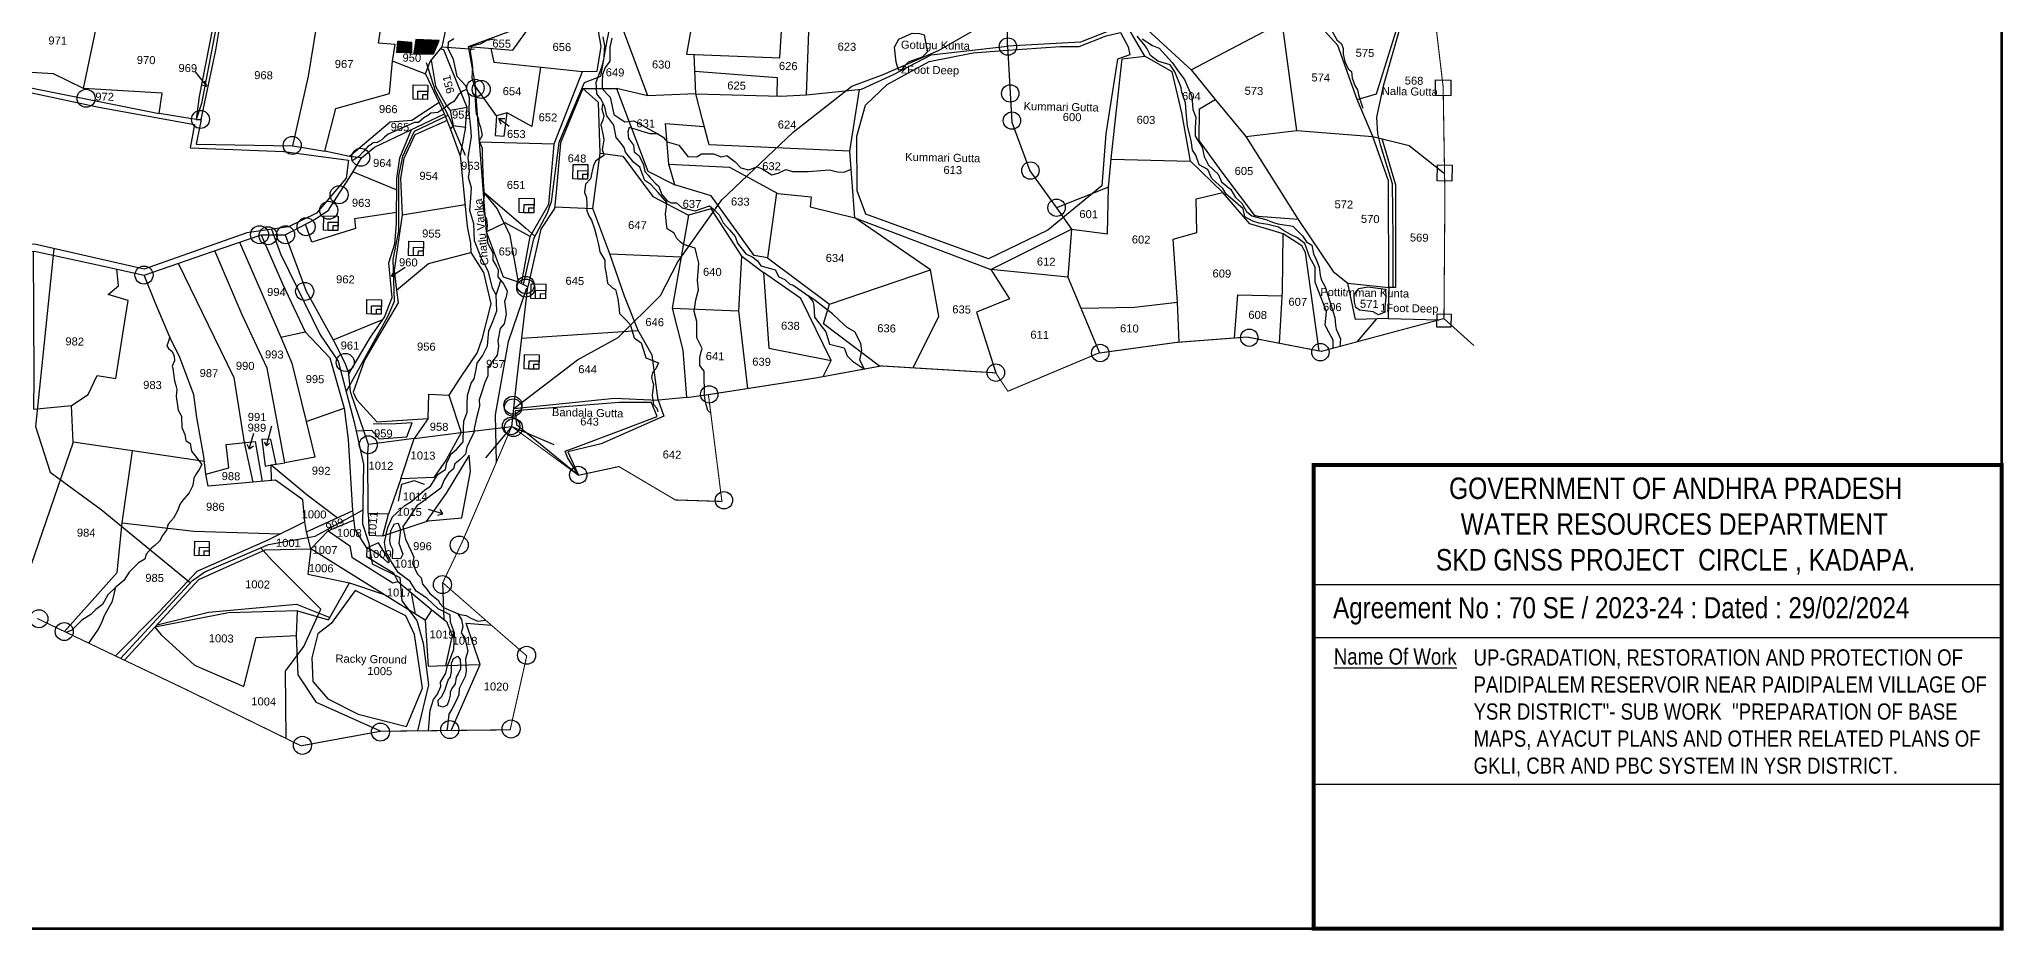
# Model space of a CAD drawing. Header units: inches. Extents: x 207447 to 213485, y 1587092 to 1593817.
# Drawn here: x 209802 to 213485, y 1587092 to 1588763 of the extents above; entities that cross this region are included whole.
import ezdxf

# ---------------------------------------------------------------- set-up
doc = ezdxf.new("R2010")
doc.units = ezdxf.units.IN
doc.header["$LTSCALE"] = 15
doc.header["$MEASUREMENT"] = 0
for name, color, linetype in [('BOUNDRY STONES', 240, 'Continuous'), ('FRAME 025', 7, 'Continuous'), ('PLOTS', 7, 'Continuous'), ('PLOTS NO', 7, 'Continuous'), ('ROADS', 1, 'Continuous'), ('STREAMS', 4, 'Continuous'), ('TITLEBLOCK', 7, 'Continuous'), ('VILLAGE', 7, 'Continuous'), ('VILLAGE BOUNDAY', 5, 'Continuous'), ('VILLAGE BOUNDRY', 5, 'Continuous'), ('wells', 7, 'Continuous')]:
    doc.layers.add(name, color=color, linetype=linetype)
doc.styles.add('ARIALN', font='ARIALN.TTF')
doc.styles.get("Standard").update_dxf_attribs({"font": 'arial.ttf'})
pattern_1 = [(44.01481923, (71231.38273, 1501062.2223), (-0.3570810371, 0.369576896), [])]

msp = doc.modelspace()

# ---------------------------------------------------------------- hatches: boundary and pattern name
at = {"layer": 'VILLAGE'}
h = msp.add_hatch(dxfattribs=at)
h.set_pattern_fill('ANSI31', color=30, scale=4.111206, angle=-0.9852)
h.set_pattern_definition(pattern_1)
h.paths.add_polyline_path([(210499.8, 1588737.7), (210472.3, 1588738.9), (210474.3, 1588760.1), (210499.9, 1588757.7)])
h = msp.add_hatch(dxfattribs=at)
h.set_pattern_fill('ANSI31', color=30, scale=4.111206, angle=-0.9852)
h.set_pattern_definition(pattern_1)
h.paths.add_polyline_path([(210504, 1588735.9), (210540.8, 1588736), (210551.5, 1588761.1), (210508.1, 1588763.1)])

# ---------------------------------------------------------------- linework, layer by layer
at = {"layer": 'BOUNDRY STONES'}
for points in [[(212419.7, 1588687.1), (212448.4, 1588686.5), (212447.9, 1588657.5), (212419.2, 1588658.1)], [(212423.1, 1588527.7), (212450.7, 1588527.1), (212450.1, 1588497.5), (212422.5, 1588498)], [(212422.3, 1588248.5), (212448.6, 1588248), (212448.1, 1588223.3), (212421.9, 1588223.8)]]:
    msp.add_lwpolyline(points, close=True, dxfattribs=at)
for points in [[(212435.3, 1588239.8), (212491.4, 1588189)], [(210687.6, 1588037.3), (210638.7, 1587978.4)]]:
    msp.add_lwpolyline(points, dxfattribs=at)
at = {"layer": 'BOUNDRY STONES', "color": 1}
msp.add_lwpolyline([(210687.6, 1588037.3), (210766.8, 1588003.3)], dxfattribs=at)
at = {"layer": 'BOUNDRY STONES'}
for centre in [(211617.9, 1588749.8), (210619.7, 1588672), (211622.2, 1588661.8), (211625.4, 1588610.9), (211660, 1588517.3), (211709, 1588447.6), (210713.7, 1588302.5), (212070.3, 1588203.7), (211791, 1588175.1), (212203.6, 1588176.7), (211595.2, 1588138.3), (210690.3, 1588072.9), (211057.9, 1588097.5), (210686.4, 1588038.3), (210812.3, 1587946.6), (211085.5, 1587899.1)]:
    msp.add_circle(centre, 16.3, dxfattribs=at)
at = {"layer": 'BOUNDRY STONES', "color": 1}
for centre in [(210630.4, 1588669.3), (209889.7, 1588652.7), (210104.2, 1588613.2), (210276.2, 1588564.4), (210404.7, 1588542.2), (210344.6, 1588442.7), (210364, 1588471.9), (210302.2, 1588411.9), (210215, 1588397), (210230.8, 1588394.9), (210263.6, 1588396.8), (209998.3, 1588321.2), (210299.5, 1588290.6), (210714, 1588296.9), (210375.6, 1588157.5), (210689.8, 1588077.3), (210690.9, 1588035.3), (210418.8, 1588003), (210589.3, 1587815), (210557.8, 1587741), (209801.2, 1587676.8), (209848.7, 1587652.9), (210715.6, 1587608.3), (210441.6, 1587464.3), (210571.5, 1587469.1), (210686.5, 1587470.1), (210295.2, 1587439.5)]:
    msp.add_circle(centre, 16.9, dxfattribs=at)
at = {"layer": 'FRAME 025', "lineweight": -3}
for points in [[(212191.1, 1587741.2), (213480.8, 1587741.2)], [(212190.6, 1587641.7), (213480.3, 1587641.7)], [(212187.8, 1587366.8), (213477.5, 1587366.8)]]:
    msp.add_lwpolyline(points, dxfattribs=at)
at = {"layer": 'PLOTS'}
for points in [[(212201.6, 1588179), (212175.5, 1588363.9), (212168.8, 1588376), (212133.8, 1588398.9), (212071.6, 1588417.5), (212021, 1588476), (211960.3, 1588534.7), (211943.6, 1588625.3), (211926, 1588702.2), (211874.3, 1588732), (211836.5, 1588796.5), (211810.3, 1588864.5), (211757.5, 1588961.4), (211769.3, 1589013.5), (211760.7, 1589052.5), (211720.4, 1589087.3), (211675.1, 1589094.7), (211663.3, 1589116.2), (211654.7, 1589117.4), (211634, 1589149.6), (211616.7, 1589116.1), (211596.5, 1589160.6), (211581.7, 1589221.3), (211552.3, 1589324.9)], [(210722.3, 1588393.4), (210757.5, 1588454.4), (210765.8, 1588551.8), (210767.1, 1588567.6), (210820.5, 1588703.1), (210847.9, 1588703.5), (210855.2, 1588750), (210846.9, 1588796.9), (210871.6, 1588817.1), (210875.5, 1588845.8), (210885.7, 1588862.7), (210908.7, 1588938.5), (210921.6, 1588981.1), (210927.7, 1589051.4), (210938.6, 1589057.6), (210970.5, 1589061.1)], [(211809.6, 1588779.6), (211753.9, 1588757.9), (211617, 1588750.5), (211617.7, 1589023.6)], [(210105.7, 1588613), (210095.8, 1588566.9), (210277, 1588563.8), (210306.5, 1588694.3), (210322.1, 1588789.9), (210339, 1588866.6)], [(211841, 1588885.2), (211864, 1588795.7), (211961.3, 1588706.3), (212161.6, 1588811.2)], [(209087.1, 1588532.5), (209111.1, 1588475), (209166.9, 1588448.8), (209256.9, 1588399.2), (209384.4, 1588384), (209616.8, 1588355.8), (209793, 1588366.2), (209911.3, 1588340.3), (209998.6, 1588321.3), (210126.6, 1588365.4), (210217.7, 1588396.5), (210262.8, 1588396.7), (210319.2, 1588426.4), (210344.1, 1588443.2), (210388.2, 1588510.9), (210406, 1588541.1), (210430.6, 1588561.1), (210561.8, 1588623.7), (210526.4, 1588698.1), (210464.1, 1588722.6), (210469.1, 1588753.6), (210437.8, 1588756.4), (210450.8, 1588843.3)], [(209885.1, 1588671), (209913.8, 1588807.9), (209918.8, 1588839.8)], [(210453.4, 1588853.8), (210481.2, 1588850), (210558.1, 1588835.4), (210564, 1588784), (210556.6, 1588749.3), (210535, 1588722.2), (210525.6, 1588698.4)], [(211023.5, 1588781.1), (211015.5, 1588735.2), (211190.1, 1588728.7), (211196.3, 1588829.3)], [(211245.9, 1588829.4), (211239.7, 1588659.1), (211343.2, 1588669.7), (211403.1, 1588697.4), (211473.8, 1588734), (211617, 1588750.5), (211625.1, 1588608.2), (211659, 1588517), (211708.8, 1588447.3), (211736.8, 1588407.2), (211804.6, 1588398.3), (211806.3, 1588486.3), (211708.8, 1588447.3)], [(212272.6, 1588650.2), (212308.9, 1588661), (212349.3, 1588791.2), (212318.8, 1588833)], [(210132.8, 1588815.2), (210101.7, 1588655.9), (210096.3, 1588612.9), (210026.6, 1588624.3)], [(210096.3, 1588612.9), (210105.7, 1588613), (210133.1, 1588743), (210144.4, 1588810.5)], [(210606.7, 1588749.8), (210690, 1588742.7), (210726.3, 1588794)], [(210687.6, 1588037.3), (210697.8, 1588129.2), (210717.6, 1588299.4), (210700.1, 1588307.9), (210672, 1588317.4), (210640.1, 1588402.5), (210627.5, 1588570.8), (210619.3, 1588681), (210606.7, 1588749.8), (210726.3, 1588794)], [(211032.5, 1588661.4), (210942.5, 1588657.6), (210891.5, 1588795)], [(211961.3, 1588706.3), (212006.6, 1588650.5), (212064, 1588581.1), (212159.7, 1588592.1), (212132.2, 1588795.8)], [(212159.7, 1588592.1), (212301.9, 1588581.3), (212272.6, 1588650.2), (212236.3, 1588751.6), (212193.4, 1588799.1)], [(210556.6, 1588749.3), (210617.6, 1588744.8)], [(210277, 1588563.8), (210337.3, 1588553.4), (210358.1, 1588633.8), (210458.7, 1588661.6), (210464.1, 1588722.6)], [(210536.6, 1588724.3), (210544.8, 1588675.6), (210564.5, 1588639.6), (210572, 1588629.6), (210577.8, 1588601.9), (210573, 1588595.2), (210561.8, 1588623.7)], [(210604.3, 1588635.5), (210573, 1588712.3), (210560.3, 1588743.6), (210553.3, 1588745.2)], [(210648.3, 1588746.3), (210654, 1588720.2), (210820.5, 1588703.1)], [(211032.5, 1588661.4), (211029.4, 1588734.7)], [(211806.3, 1588486.3), (211811.9, 1588545.6), (211831.8, 1588726.5), (211874.3, 1588732)], [(209748.8, 1588679.6), (209911, 1588647.3), (210026.6, 1588624.3), (210032.3, 1588662.6), (209885.1, 1588671), (209828.7, 1588698.5), (209755.1, 1588702.9)], [(210741.7, 1588711.2), (210725.3, 1588600.1), (210679.4, 1588625.5), (210659, 1588619.7), (210619.7, 1588674.6)], [(211030.7, 1588703.6), (211185.5, 1588691.9), (211184.5, 1588657.1)], [(210551.8, 1588644.7), (210500.4, 1588611.4), (210459.6, 1588608.1), (210383.6, 1588543.4), (210337.3, 1588553.4)], [(210820.9, 1588671), (210779.3, 1588569), (210770.9, 1588476.6), (210767.8, 1588445.8), (210742.3, 1588407.4), (210717.6, 1588299.4)], [(210853.3, 1588549.9), (210850.2, 1588644.6), (210820.9, 1588671), (210884.2, 1588671)], [(210942.5, 1588657.6), (210884.2, 1588671), (210942.7, 1588516), (210993.3, 1588490.2), (210982.2, 1588529.1), (210976.1, 1588605.4), (211048.5, 1588599.9)], [(211321.6, 1588553.3), (211057.6, 1588565.3), (211044.6, 1588615), (211032.5, 1588661.4), (211191.7, 1588656.8), (211239.7, 1588659.1)], [(211330.7, 1588428.9), (211321.6, 1588553.3), (211339.4, 1588669.3)], [(212161.8, 1588425.6), (212086.8, 1588431.1), (212080.8, 1588432.9), (212019.6, 1588514.4), (211976.1, 1588573.7), (211977, 1588632.8), (212006.6, 1588650.5)], [(210566.8, 1588611.1), (210545.6, 1588602), (210506.3, 1588584.1), (210485.2, 1588539.6), (210479.2, 1588503.2), (210482.1, 1588434.4), (210600.1, 1588453.9)], [(210577.8, 1588601.9), (210601.2, 1588598.7), (210604.3, 1588635.5), (210572, 1588629.6)], [(210659, 1588619.7), (210656.4, 1588583), (210673.7, 1588581.8), (210679.4, 1588625.5)], [(210531, 1588052.1), (210504.5, 1588014.9), (210592.9, 1588025.8), (210564.7, 1587974.6), (210541.8, 1587941.5), (210480, 1587938.9), (210504.5, 1588014.9), (210419, 1588003.6), (210385.1, 1588102.1), (210382, 1588136.2), (210423, 1588204.9), (210449, 1588242.3), (210463.6, 1588279.2), (210457, 1588344.3), (210468.7, 1588379.6), (210471.7, 1588417.8), (210472.1, 1588502.2), (210477.7, 1588541.3), (210499.9, 1588594.2)], [(210601.2, 1588598.7), (210591.3, 1588545.5), (210600.4, 1588450.2), (210604.4, 1588412.6), (210610.6, 1588380.8), (210610.9, 1588363.8), (210634.5, 1588326.4), (210648.4, 1588267.3), (210631.7, 1588201.1), (210623, 1588176.3), (210590.1, 1588127.9), (210569.8, 1588096.1), (210592.9, 1588025.8), (210687.6, 1588037.3)], [(210591.3, 1588545.5), (210573, 1588595.2)], [(210627.5, 1588570.8), (210767.1, 1588567.6)], [(212064, 1588581.1), (212125.7, 1588483.1), (212161.8, 1588425.6), (212227.3, 1588328.1), (212255.3, 1588305.8), (212331.9, 1588298.1)], [(212301.9, 1588581.3), (212370.1, 1588564.4), (212436.4, 1588511.5)], [(212318.9, 1588577.1), (212344.2, 1588490.7), (212344.7, 1588298.1), (212331.9, 1588298.1), (212331.6, 1588497.9), (212301.9, 1588581.3)], [(210406, 1588541.1), (210383.6, 1588543.4)], [(210871.5, 1588361.3), (210839.4, 1588445.9), (210853.3, 1588549.9), (210896, 1588544.2), (210952.1, 1588468.3), (211019.3, 1588433.3)], [(210982.2, 1588529.1), (211095.6, 1588523.3), (211186.4, 1588474.3), (211248.9, 1588467.9), (211247.3, 1588449.3), (211330.7, 1588428.9)], [(211811.2, 1588538.4), (211960.3, 1588534.7)], [(210390.6, 1588515.1), (210472, 1588481.3)], [(211167.1, 1588353.3), (211142.3, 1588358.1), (211061.6, 1588469.8), (210993.3, 1588490.2)], [(211184.2, 1588475.4), (211167.1, 1588353.3), (211283.4, 1588266.6), (211472.9, 1588330.8)], [(211939.1, 1588195.4), (211935.8, 1588270.2), (211927.8, 1588388.9), (211972.1, 1588401.4), (211970.7, 1588464.4), (212021, 1588476)], [(210471.8, 1588438.6), (210392.9, 1588426.8), (210394.7, 1588408.8), (210312.8, 1588382.8), (210301.3, 1588416.9)], [(210482.1, 1588434.4), (210472.3, 1588365.7), (210467.3, 1588330), (210471.9, 1588292.8), (210531.5, 1588343.1), (210610.9, 1588363.8)], [(210706.1, 1588305), (210722.3, 1588393.4), (210675.6, 1588419.4), (210640.1, 1588402.5)], [(210768.2, 1588449.3), (210839.4, 1588445.9)], [(211119, 1588356.8), (211061.5, 1588445.4), (211019.3, 1588433.3), (211005.6, 1588355.7), (210988.5, 1588259), (211113.4, 1588254.4)], [(211440.4, 1588147.3), (211488.5, 1588244.1), (211472.9, 1588330.8), (211330.7, 1588428.9), (211586, 1588331.6), (211736.8, 1588407.2)], [(210177.3, 1588382.7), (210209.1, 1588310.1), (210254.9, 1588205.1), (210300.5, 1588214.8)], [(210217.7, 1588396.5), (210258, 1588304.9), (210300.5, 1588214.8), (210346.4, 1588165.9), (210373.4, 1588071.9), (210381.2, 1588012.8), (210388.9, 1587879.4), (210393.3, 1587844.5), (210416.1, 1587808.3), (210415.4, 1587793.5), (210466.1, 1587763.2), (210474.1, 1587746.6), (210537.6, 1587693.7), (210565.3, 1587671.9), (210576.3, 1587645.6), (210563.4, 1587589), (210628.5, 1587590.9), (210602.5, 1587668.3), (210649.7, 1587664.6)], [(210262.8, 1588396.7), (210302, 1588291.1), (210352.6, 1588199.6), (210446, 1588238)], [(211736.8, 1588407.2), (211730.1, 1588317.1), (211789.6, 1588175.7)], [(212126.9, 1588193.4), (212132.5, 1588290.9), (212133.8, 1588398.9)], [(209790.5, 1588366), (209792, 1588129.2), (209790.9, 1588069.9), (209862.3, 1588076.5)], [(210062.6, 1588343.4), (210129.9, 1588204.7), (210166.4, 1588129.5), (210186.1, 1588007.1), (210202.4, 1587932.7)], [(210246.2, 1587966.8), (210262.1, 1587969.2), (210247.3, 1588049.8), (210229.4, 1588146.8), (210182, 1588246.8), (210131.2, 1588367)], [(211015.6, 1588091.4), (210962, 1588086.6), (210950.7, 1588170.8), (210924.6, 1588217.5), (210898.8, 1588281.4), (210871.5, 1588361.3), (211005.6, 1588355.7)], [(211130.3, 1588108.6), (211113.4, 1588254.4), (211119, 1588356.8), (211159.6, 1588326)], [(210111.8, 1587971.4), (209972.1, 1587992.4), (209865.3, 1588007.9), (209862.3, 1588076.5), (209893.6, 1588097.5), (209910.5, 1588133), (209945.5, 1588127.2), (209960.7, 1588222.9), (209968.8, 1588273.8), (209931.4, 1588285.1), (209950.2, 1588301.1), (209947.4, 1588332.5)], [(210114.5, 1587947.9), (210110.7, 1587981.1), (210097.4, 1588054.3), (210091.6, 1588096.6), (210064.7, 1588168.5), (210048.3, 1588200.6), (210019.5, 1588269.9), (209998.6, 1588321.3)], [(211271.3, 1588130.8), (211286.8, 1588161.2), (211229.8, 1588277.4), (211159.6, 1588326), (211169.9, 1588184), (211286.8, 1588161.2)], [(211730.1, 1588317.1), (211586, 1588331.6), (211621, 1588276.9), (211559.2, 1588251.7), (211594.9, 1588137.9)], [(210471.9, 1588292.8), (210475, 1588269.5), (210433.7, 1588199.1), (210411.8, 1588161.8), (210390.6, 1588101.5), (210396.8, 1588087.7), (210434.7, 1588045.8), (210531, 1588052.1), (210532.5, 1588098.2), (210569.8, 1588096.1)], [(211754.5, 1588259), (211854.9, 1588261.3), (211935.8, 1588270.2)], [(212042.5, 1588203.3), (212048.7, 1588284.4), (212132, 1588282.5)], [(212330.9, 1588239.7), (212269.4, 1588238), (212255.3, 1588305.8)], [(212331.9, 1588298.1), (212330.9, 1588239.7), (212425.4, 1588237.1)], [(210988.5, 1588259), (211008.2, 1588180.5), (211015.6, 1588091.4), (211056.4, 1588097.1)], [(211377.1, 1588150.2), (211272.1, 1588229.8), (211283.4, 1588266.6)], [(212273.3, 1588196.4), (212309.3, 1588239.1)], [(210254.9, 1588205.1), (210275.5, 1588155.9), (210302.5, 1588046.9), (210373.4, 1588071.9)], [(210352.6, 1588199.6), (210374.7, 1588157), (210382, 1588136.2)], [(210706.4, 1588203.1), (210924.6, 1588217.5)], [(210691.4, 1588071.3), (210880.3, 1588090.2), (210962, 1588086.6), (210972.9, 1588056.6), (210855.4, 1588004.8), (210793.1, 1587989.9), (210812.6, 1587945.8)], [(210225.7, 1587962.8), (210236.5, 1587965.4), (210246.2, 1587966.8), (210236, 1588013), (210219.2, 1588013.4), (210225.7, 1587962.8)], [(210302.5, 1588046.9), (210318.7, 1587979.9), (210262.1, 1587969.4)], [(209865.3, 1588007.9), (209764, 1587713)], [(209957.4, 1587856.7), (209976.9, 1587991.7)], [(210299.5, 1587858.3), (210296.1, 1587900.1), (210244.8, 1587936.4), (210118.6, 1587925.4), (210114.5, 1587947.9), (210157.5, 1587959.8), (210152.6, 1588003.6), (210206.9, 1588009.2), (210219.6, 1587934.2)], [(210418.4, 1587874.3), (210417.7, 1587987.3), (210419, 1588003.6)], [(210420.2, 1587833.8), (210445.9, 1587832.6), (210530.8, 1587860.4), (210594.4, 1587866.2), (210610.3, 1587953.1), (210608, 1587983.4), (210565, 1587912.2), (210527.5, 1587859.3)], [(210237.5, 1587935.8), (210236.5, 1587965.4), (210304.4, 1587909.1), (210360.5, 1587866.4)], [(210480, 1587938.9), (210456.8, 1587873)], [(210311.1, 1587807.8), (210303.2, 1587840), (210388.9, 1587879.4)], [(210445.9, 1587832.6), (210456.8, 1587873), (210418.4, 1587874.3), (210420.2, 1587833.8)], [(209849.3, 1587652.8), (209947.8, 1587763.6), (209957.4, 1587856.7), (210091.9, 1587841.1), (210254, 1587836.1)], [(210303.2, 1587840), (210299.5, 1587858.3), (210230.2, 1587824.5), (210097.3, 1587765.4), (210025.8, 1587689.3), (209944.9, 1587607.1)], [(210311.1, 1587807.8), (210343.7, 1587841.5), (210391.1, 1587862)], [(210343.7, 1587841.5), (210384.2, 1587813.5), (210387.8, 1587792.1), (210464.7, 1587744.1), (210474.1, 1587746.6)], [(209961.9, 1587599), (210018.7, 1587660.9), (210101.1, 1587750.7), (210146.9, 1587771.1), (210225.3, 1587806), (210311.1, 1587807.8)], [(210507.3, 1587685.4), (210362.6, 1587775.7), (210311.1, 1587807.8), (210305.2, 1587760.4), (210383.7, 1587743.9), (210446.6, 1587723.2)], [(210449.7, 1587799.7), (210437.6, 1587819.2), (210415.5, 1587809.2)], [(210458.3, 1587783.6), (210456.1, 1587781.8), (210441.7, 1587795), (210428.7, 1587802.8), (210422.6, 1587806.4), (210415.5, 1587809.2)], [(210458.3, 1587783.6), (210449.7, 1587799.7)], [(210441.7, 1587465.9), (210321.7, 1587519.6), (210287.4, 1587571.7), (210284.3, 1587645.3), (210286.1, 1587691.7), (210344.4, 1587674.9), (210383.7, 1587743.9)], [(210525.5, 1587674.2), (210507.3, 1587685.4), (210499.7, 1587725.2)], [(210560.7, 1587675.6), (210558.3, 1587744.5)], [(210286.1, 1587691.7), (210156.8, 1587687.8), (210018.7, 1587660.9), (210030.6, 1587646.7), (210093.1, 1587589.8), (210185.2, 1587549.8), (210208.5, 1587641.9), (210284.3, 1587645.3)], [(210537.6, 1587693.7), (210525.5, 1587674.2), (210531.2, 1587587.7), (210563.4, 1587589)], [(210574.3, 1587467.4), (210628.5, 1587590.9)]]:
    msp.add_lwpolyline(points, dxfattribs=at)
at = {"layer": 'PLOTS NO'}
for points in [[(210115.9, 1588675.6), (210094.8, 1588702.2)], [(210107.7, 1588677.3), (210115.9, 1588675.6), (210112.4, 1588685)], [(210667.8, 1588603.8), (210663.6, 1588615.1), (210674.6, 1588614.7)], [(210663.6, 1588615.1), (210682.9, 1588600.2)], [(210462.5, 1588319), (210487.7, 1588336.1)], [(210464.2, 1588324.4), (210462.5, 1588319), (210467.4, 1588318.5)], [(210195.2, 1587995.4), (210204.4, 1588024.7)], [(210228, 1588000.8), (210237.8, 1588038.5)], [(210191.3, 1588004.3), (210195.2, 1587995.4), (210203.6, 1588001.3)], [(210223.8, 1588007.7), (210228, 1588000.8), (210233.5, 1588006)], [(210558.4, 1587873.3), (210531.4, 1587881.4)], [(210548.7, 1587871.3), (210558.4, 1587873.3), (210553.5, 1587882)]]:
    msp.add_lwpolyline(points, dxfattribs=at)
at = {"layer": 'ROADS'}
for points in [[(212396, 1588934.5), (212395.3, 1588901.7), (212387.4, 1588855.3), (212352.9, 1588826.2), (212353, 1588787), (212321.6, 1588675.6), (212309.1, 1588617.6), (212310.5, 1588585.9), (212315.6, 1588565.9), (212337.9, 1588492.7), (212339.5, 1588390.2), (212339.7, 1588298.1)], [(210880.3, 1588830.1), (210866, 1588760.9), (210853.8, 1588693.5), (210823.6, 1588682), (210775.7, 1588569.8), (210761.9, 1588458.6), (210754.1, 1588437.4), (210728.2, 1588389), (210708.8, 1588303.7)], [(209525, 1588806.6), (209505.1, 1588739.4), (209523.3, 1588707.3), (209576.7, 1588707.8), (209913.6, 1588636.4), (210093.1, 1588603.7), (210085.1, 1588559.9), (210260.7, 1588552.7), (210381.4, 1588537), (210377, 1588502.7), (210321.7, 1588437.4), (210269.2, 1588411.9), (210191.3, 1588400.6), (209998.6, 1588332.3), (209792.7, 1588379), (209568.7, 1588372), (209312.1, 1588405), (209157, 1588464.5), (209093.9, 1588557.3), (209136.5, 1588609.9)], [(210138.6, 1588812.9), (210106, 1588642.8), (210096.3, 1588612.9)], [(210691.4, 1588071.3), (210810.8, 1588162.2), (210887.2, 1588204.1), (210966.7, 1588283.2), (210999, 1588346.3), (211081.6, 1588462.2), (211215.3, 1588589.5), (211325.5, 1588675.6), (211384, 1588697.2), (211487.5, 1588742.1), (211617.2, 1588816.4)], [(211829, 1588776), (211843, 1588749.5), (211846.2, 1588734.4), (211823, 1588726.2), (211801.7, 1588585.9), (211794.1, 1588488.5), (211692.4, 1588405.6), (211581.7, 1588351.6), (211351.4, 1588435.2), (211335.5, 1588479.5), (211334.8, 1588581.8), (211351, 1588639.9), (211391.6, 1588678.5), (211470.4, 1588721.5), (211552.9, 1588738.2), (211608.7, 1588742.3), (211715.9, 1588750), (211751.5, 1588750.1), (211802.3, 1588769.9), (211829, 1588776)], [(210377.3, 1588102.4), (210455.2, 1588243.3), (210467.6, 1588272.4), (210465.2, 1588350.4), (210475.8, 1588404), (210476.2, 1588507.2), (210483.7, 1588544.2), (210505.5, 1588590.9), (210568.6, 1588621.3), (210544.6, 1588665.9), (210527.7, 1588719.2)], [(210568.6, 1588621.3), (210600.5, 1588546)], [(210700.1, 1588307.9), (210685, 1588395.3), (210660.6, 1588446.2), (210634.5, 1588477.5), (210714, 1588409.2), (210731.1, 1588394.5)], [(210237.1, 1588407.2), (210254.1, 1588361.4), (210328.3, 1588209.2), (210362.2, 1588159.7), (210392.4, 1588045.2), (210409.7, 1587967), (210407.8, 1587855), (210419.6, 1587818.6), (210425.9, 1587780), (210478, 1587754), (210481.5, 1587710.4), (210509.6, 1587673.7), (210521.4, 1587630.8), (210531.7, 1587553.1), (210510.8, 1587466.6)], [(209829.2, 1588370.7), (209806.1, 1588146), (209795, 1588037.6), (209822.4, 1587951.6), (209918.1, 1587881.6), (210085.3, 1587744.2)], [(210659.1, 1587970.7), (210657.5, 1588059.3), (210681.3, 1588196.7), (210715.7, 1588297.2)], [(210812.6, 1587945.8), (210792.3, 1587979.4), (210788.1, 1587991.1), (210806.7, 1587998.2), (210884.9, 1588027.5), (210960.2, 1588055.8), (210949.7, 1588082.1), (210889.2, 1588082.1), (210694.2, 1588066.5), (210696.3, 1588041.2), (210812.6, 1587945.8)], [(210396, 1588029), (210425, 1588030.7), (210439.4, 1588014.2), (210490.9, 1588018), (210501.3, 1588044.4), (210470.9, 1588042.6), (210427.6, 1588041.6)], [(210475.1, 1587897.1), (210481.8, 1587928.9), (210505, 1587936.3), (210523.7, 1587929.5)], [(209954.4, 1587602.5), (210088.9, 1587748.4), (210112.5, 1587765.1), (210231.8, 1587816.2), (210319.4, 1587832), (210390, 1587870.7), (210408.2, 1587880.2)], [(210264.7, 1587452.3), (210263.4, 1587578.7), (210297.8, 1587625), (210329.9, 1587694.7), (210237.6, 1587787.2), (210216.6, 1587810.4)], [(210490.4, 1587474.7), (210520.5, 1587546.5), (210505.5, 1587647.6), (210489.3, 1587682.5), (210394, 1587729.7), (210348.9, 1587668.1), (210323.9, 1587648.7), (210313.1, 1587603.3), (210315, 1587558.9), (210342.8, 1587526.5), (210399.5, 1587497.8), (210490.4, 1587474.7)]]:
    msp.add_lwpolyline(points, dxfattribs=at)
at = {"layer": 'STREAMS'}
for points in [[(210655.5, 1588763.8), (210640.8, 1588761.1), (210628.8, 1588754.2), (210612.5, 1588750.2), (210609.8, 1588740.4), (210612.9, 1588720.8), (210614.4, 1588711.4), (210613.1, 1588691.4), (210617.4, 1588677.8), (210619.6, 1588670.9), (210619, 1588653), (210619.5, 1588636.6), (210620.8, 1588624.4), (210625, 1588615.7), (210625.8, 1588606.8), (210629.3, 1588598.5), (210632, 1588583), (210626.8, 1588572.8), (210632.3, 1588559), (210632.3, 1588547.2), (210633.8, 1588495.8), (210635.9, 1588470.3), (210633.7, 1588453.5), (210636.2, 1588436), (210640.4, 1588425.9), (210641.6, 1588414), (210640.4, 1588402.9), (210642.5, 1588381.5), (210652.1, 1588362.9), (210652.4, 1588349), (210658.5, 1588338.5), (210662.4, 1588331.4), (210661.7, 1588318.2), (210672.8, 1588304.4), (210678.8, 1588291.1), (210678.1, 1588283.5), (210676.5, 1588278.7), (210674.3, 1588271.9), (210676.5, 1588253.8), (210677.2, 1588248), (210673.4, 1588229.6), (210666.2, 1588220.9), (210661.9, 1588198.6), (210663.1, 1588187.9), (210660.3, 1588171.1), (210642.6, 1588147.9), (210643, 1588132.3), (210637.5, 1588119.6), (210630.6, 1588098.6), (210626.7, 1588087.3), (210627.4, 1588076.1), (210624.9, 1588065.7), (210621.9, 1588053.3), (210617.1, 1588033.4), (210616.7, 1588025.7), (210611.7, 1588016), (210603.7, 1587998.7), (210600.7, 1587985.4), (210590.2, 1587974.8), (210581.2, 1587967.1), (210578.3, 1587958.1), (210569.3, 1587949.6), (210561.2, 1587937.4), (210554.8, 1587921.5), (210520.1, 1587896.1), (210509.6, 1587888.5), (210490.8, 1587860.3), (210483.7, 1587849.6), (210485.6, 1587840.3), (210488.5, 1587826.2), (210499.2, 1587803.5), (210504.4, 1587792.4), (210501.8, 1587780.4), (210511.2, 1587760.3), (210517.6, 1587753.7), (210520.5, 1587742), (210528.2, 1587732.1), (210534.2, 1587724.4), (210550.2, 1587711.2), (210552.7, 1587705.3), (210559.9, 1587698.2), (210590.4, 1587685.1), (210602.2, 1587682.8), (210611.2, 1587678.2), (210624.2, 1587672.4), (210638.5, 1587674.4)], [(210658.2, 1588284.1), (210651.7, 1588296.5), (210643.9, 1588327.5), (210630.8, 1588352.6), (210617.6, 1588385.4), (210616.5, 1588417.5), (210609, 1588442.5), (210610.8, 1588466.2), (210612.2, 1588484.7), (210606.8, 1588504.4), (210608.6, 1588514.8), (210605.8, 1588541.8), (210612.1, 1588581.2), (210611.2, 1588597.9), (210607.7, 1588625.6), (210608.2, 1588653.3), (210604.5, 1588665.9), (210601.5, 1588676.1), (210585.4, 1588693.4), (210580.8, 1588714.2), (210578.2, 1588726.1), (210568.8, 1588745.3), (210569, 1588758.8), (210579.1, 1588764.9)], [(211060.8, 1588062.4), (211055, 1588067.3), (211052.3, 1588078.5), (211050.5, 1588086.3), (211049.2, 1588096.1), (211049, 1588105.5), (211048.4, 1588129.5), (211048.2, 1588140.8), (211040.6, 1588151.4), (211040.4, 1588166.6), (211043.1, 1588177.5), (211044.6, 1588183.8), (211034.6, 1588203.3), (211034.9, 1588234.4), (211029.7, 1588252.7), (211033.1, 1588274.9), (211037.5, 1588293.4), (211035.7, 1588311.3), (211038.3, 1588343.5), (211034, 1588361.4), (211031.5, 1588371.8), (211020.4, 1588375.2), (211009.7, 1588378.6), (211003.4, 1588383.8), (210997.2, 1588389.7), (210992.3, 1588400), (210984.2, 1588405), (210979, 1588408.1), (210978.1, 1588416.7), (210975.9, 1588436.3), (210978, 1588449.3), (210978.6, 1588457.2), (210961.9, 1588476.4), (210948.7, 1588490.8), (210937.4, 1588498.8), (210931.8, 1588513.5), (210928.1, 1588523.5), (210916.8, 1588532.6), (210901.1, 1588551.8), (210898.6, 1588560.6), (210890.2, 1588571), (210883.4, 1588579.5), (210879.1, 1588602.1), (210866, 1588619.9), (210862.2, 1588637), (210854.7, 1588651.5), (210847.1, 1588661.4), (210846, 1588683.2), (210856.8, 1588711.1), (210861, 1588728.8), (210861.8, 1588742.9), (210862, 1588751.1), (210858.9, 1588768.2)], [(210875.4, 1588765.3), (210871.8, 1588748.3), (210871.7, 1588734.3), (210871.7, 1588722.6), (210863.1, 1588710.6), (210857.7, 1588697.2), (210857, 1588683.9), (210857, 1588671), (210866.8, 1588660.4), (210872.2, 1588654.6), (210875.3, 1588640.3), (210879.3, 1588622.1), (210899.9, 1588608.8), (210916.8, 1588610.2), (210944.3, 1588595.5), (210961.5, 1588586.3), (210971.5, 1588579.6), (210978.9, 1588570.8), (211000.9, 1588564.6), (211018.1, 1588543.8), (211034.6, 1588543), (211043.6, 1588548.9), (211060.9, 1588548.6), (211065.8, 1588548.5), (211080.4, 1588542.8), (211091.2, 1588545.2), (211106.6, 1588533.5), (211117.4, 1588522.1), (211131.6, 1588518.6), (211147.5, 1588524.5), (211157.3, 1588520.6), (211175, 1588509.3), (211187.2, 1588512.6), (211201.5, 1588519), (211214.2, 1588515.5), (211243.4, 1588515.2), (211283.2, 1588518.6), (211298.2, 1588514.6), (211310.6, 1588514.1), (211324, 1588519.9)], [(211412.1, 1588707.8), (211408.5, 1588720.7), (211405, 1588748.8), (211413.6, 1588763.5), (211438.4, 1588774.7), (211452.4, 1588774.1), (211460.8, 1588772), (211462.6, 1588761.6), (211466.8, 1588740), (211457, 1588729.7), (211439.5, 1588723.6), (211430.6, 1588720.5), (211423.1, 1588712.5), (211418.8, 1588707), (211413.9, 1588705.4), (211412.1, 1588707.8)], [(212227.6, 1588184), (212227.3, 1588199.3), (212220.3, 1588212.8), (212212.8, 1588227.1), (212215.3, 1588252.8), (212199.6, 1588292.7), (212193.8, 1588307.8), (212194.1, 1588326.6), (212194, 1588336.1), (212183.7, 1588354.3), (212174.6, 1588380.2), (212159.5, 1588391.7), (212147.4, 1588397.2), (212134.5, 1588404.9), (212125.1, 1588410.9), (212104.9, 1588415.9), (212089.1, 1588418.8), (212077, 1588422.2), (212062.1, 1588430.6), (212058.6, 1588445.7), (212043.8, 1588458.7), (212026.7, 1588473.2), (212020.5, 1588483.7), (212000.3, 1588502.3), (211992.5, 1588519.2), (211976.7, 1588527.9), (211969.9, 1588546.2), (211964, 1588555.6), (211961.7, 1588573.5), (211954.7, 1588600.7), (211952.3, 1588627.4), (211950.6, 1588644.5), (211944, 1588664), (211942.5, 1588673.2), (211930.9, 1588702.3), (211922.1, 1588715.2), (211899.1, 1588722.2), (211885.4, 1588733.2), (211879, 1588745.2), (211875.1, 1588751.3), (211860, 1588769.2)], [(211869.8, 1588764.5), (211888.8, 1588751.8), (211901.1, 1588746.5), (211926, 1588719.9), (211939, 1588701.3), (211948.8, 1588687.8), (211962.9, 1588655.8), (211964.3, 1588631.5), (211970, 1588617.1), (211969.2, 1588597.8), (211968.9, 1588581.9), (211982.3, 1588561), (211985.6, 1588543.9), (211994, 1588527.2), (212012.1, 1588510.3), (212018.3, 1588496.4), (212035.9, 1588481.8), (212044.7, 1588466.5), (212055.8, 1588457), (212065.1, 1588440.6), (212075.3, 1588432.4), (212101.2, 1588425.2), (212113.9, 1588420.6), (212124, 1588417.5), (212152.1, 1588412.8), (212160, 1588404.9), (212170.3, 1588394.8), (212177.6, 1588383.7), (212187.3, 1588377.2), (212190.7, 1588361.2), (212195.7, 1588350.4), (212201.3, 1588336.1), (212203, 1588321.1), (212205.4, 1588312.9), (212212.4, 1588299), (212224.4, 1588261.4), (212231, 1588241.4), (212231.9, 1588227.5), (212233.5, 1588219.9), (212241.5, 1588201.4), (212240.4, 1588186.9)], [(212223, 1588782.8), (212234.2, 1588762.1), (212243.4, 1588754.9), (212246.3, 1588746.4), (212246.6, 1588735.3), (212249.4, 1588721.8), (212255.7, 1588708.1), (212261.7, 1588702.8), (212263.5, 1588690.6), (212265.5, 1588683.3), (212268.4, 1588676.7), (212273.5, 1588668.7), (212275.4, 1588659), (212280.3, 1588643.4), (212283.4, 1588634.2)], [(210603.4, 1588669.4), (210596.6, 1588666.8), (210587.9, 1588659.9), (210583.3, 1588652.9), (210578.9, 1588646.7), (210571.9, 1588642.6), (210565.7, 1588638), (210561.1, 1588634.5), (210554.6, 1588629.7), (210549.1, 1588625.9), (210536.1, 1588624.8), (210530.3, 1588620.4), (210523, 1588616), (210513, 1588607.5), (210505.4, 1588607.2), (210456.3, 1588585.4), (210449, 1588579.8), (210444.3, 1588574.6), (210435.5, 1588569.8), (210428.1, 1588569.2), (210423.9, 1588566.4), (210418.1, 1588562.3), (210409.4, 1588552.6), (210401.3, 1588543.6), (210391.9, 1588537.4), (210387.5, 1588534.7)], [(210858.4, 1588644.2), (210856.6, 1588632.5), (210860.5, 1588620.1), (210858.2, 1588611.5), (210855, 1588602.7), (210859.1, 1588583), (210860.4, 1588575.1), (210858.2, 1588563.8), (210856.9, 1588556.9), (210859.4, 1588549.1), (210860.6, 1588545.5), (210844.8, 1588535), (210840.9, 1588527), (210838.5, 1588515.9), (210835.4, 1588501.9), (210826.2, 1588491.5), (210823.9, 1588475.8), (210828.1, 1588466.6), (210828.4, 1588454.3), (210828.6, 1588441.9), (210831.9, 1588432.5), (210837.2, 1588424), (210842.8, 1588408), (210846.5, 1588393.8), (210850.5, 1588378.6), (210853.1, 1588365.1), (210862.5, 1588349.5), (210862.2, 1588336.9), (210865.1, 1588319.8), (210867.5, 1588305.8), (210876.3, 1588297.4), (210882.1, 1588294), (210886.5, 1588277), (210888.5, 1588263.1), (210889.9, 1588249), (210900.8, 1588237.7), (210909.9, 1588228.3), (210913.3, 1588216.8), (210917.2, 1588203.5), (210930.6, 1588194.4), (210937.9, 1588170.6), (210939.3, 1588165.9), (210962.6, 1588156.6), (210958, 1588145.3), (210951.8, 1588138.3), (210949.7, 1588128.9), (210951.8, 1588121.7), (210953.2, 1588116.6), (210951.2, 1588095.2), (210953.6, 1588078.6), (210959.7, 1588071.6), (210961.5, 1588065.2)], [(210961.5, 1588586.3), (210947.3, 1588585.9), (210932, 1588590.7), (210921.2, 1588594.1), (210907.8, 1588598), (210905.4, 1588589.7), (210906.7, 1588577.3), (210916.2, 1588564.8), (210917.3, 1588552.3), (210926.7, 1588544.8), (210934.6, 1588527.8), (210937.4, 1588515.2), (210943.2, 1588508.7), (210946, 1588505.6), (210956.6, 1588493.8), (210962.9, 1588488.7), (210968.8, 1588472.2), (210979.2, 1588460.4), (210986.4, 1588457), (210996.6, 1588456.6), (211007, 1588447.6), (211031.8, 1588441.5), (211058.4, 1588450.9), (211066.8, 1588444.1), (211076.4, 1588434.4), (211084.1, 1588419.1), (211096.2, 1588406.4), (211106.8, 1588393.4), (211111.1, 1588381.1), (211126.3, 1588361.3), (211139.9, 1588355.1), (211148.7, 1588347.9), (211154.9, 1588338.6), (211173, 1588333.7), (211181.7, 1588331.4), (211188.3, 1588318.1), (211199.4, 1588312.9), (211208.9, 1588304.3), (211215.3, 1588302.1), (211231.4, 1588290.9), (211242.7, 1588283), (211252, 1588271.6), (211254.3, 1588264.3), (211255.3, 1588242.4), (211265, 1588229.5), (211276.3, 1588215.1), (211280, 1588202.5), (211283.3, 1588191.8), (211310.7, 1588184.7), (211316.8, 1588170), (211326.8, 1588159.9), (211349.2, 1588145.1), (211340.3, 1588161.8), (211343.7, 1588180.1), (211342.1, 1588193.1), (211330.9, 1588214.7), (211316.4, 1588223), (211301.3, 1588237), (211289, 1588248.4), (211273.6, 1588260.2), (211256.5, 1588273.4), (211242.7, 1588283)], [(210531.9, 1587466.9), (210534.7, 1587505.6), (210541.3, 1587525.4), (210548.7, 1587535.5), (210554.5, 1587549.8), (210554, 1587557.8), (210559.7, 1587567.2), (210564.3, 1587574.7), (210567.5, 1587589.1), (210571, 1587598.2), (210575.5, 1587609.9), (210579.2, 1587619.5), (210580.5, 1587650.5), (210572.7, 1587670.4), (210572, 1587684.1), (210550, 1587695.4), (210528.7, 1587715.5), (210508.2, 1587728.4), (210497.5, 1587746.6), (210474.8, 1587763.3), (210461.3, 1587785.5), (210452.2, 1587801), (210449.2, 1587819.9), (210452.1, 1587834.7), (210455.7, 1587848.2), (210464.2, 1587868.1), (210487.4, 1587889), (210500.6, 1587897.1), (210524.5, 1587918.7), (210535.5, 1587925.2), (210540.6, 1587933.8), (210549.2, 1587947.1), (210557.2, 1587953.2), (210563.6, 1587956.9), (210566.1, 1587969.8), (210572.2, 1587981.8), (210573.8, 1587985.2), (210584, 1587993.9), (210596.6, 1588008.4), (210597.5, 1588034.2), (210598, 1588047.4), (210604.1, 1588064.3), (210604.4, 1588079.8), (210604.7, 1588095.2), (210611.8, 1588118.3), (210617.5, 1588126.8), (210620.9, 1588144.2), (210623.1, 1588155.8), (210632.7, 1588169.7), (210642.4, 1588188.4), (210645, 1588216.5), (210652.3, 1588234), (210659.6, 1588254.5), (210658.2, 1588284.1), (210663.2, 1588299.5), (210667.2, 1588311.3)], [(212275.7, 1588295.8), (212292.7, 1588299.5), (212326, 1588294.6), (212326.3, 1588279.9), (212324.5, 1588260.2), (212324.2, 1588252), (212312.4, 1588247), (212302.9, 1588252.4), (212287.8, 1588254.5), (212277, 1588255.4), (212269.8, 1588260.5), (212267.8, 1588270.3), (212267, 1588282.9), (212271.3, 1588292), (212275.7, 1588295.8)], [(210046.4, 1588205.2), (210043.5, 1588195.7), (210041.2, 1588188.4), (210044.1, 1588183.6), (210050.8, 1588177.8), (210054.6, 1588169.4), (210055.2, 1588160.6), (210051.2, 1588150.2), (210052.2, 1588146.1), (210053.5, 1588136.6), (210055.4, 1588122.7), (210058.2, 1588114.3), (210059.6, 1588106.8), (210058.7, 1588093.8), (210061.3, 1588077), (210062.6, 1588067.9), (210068.6, 1588056.6), (210069.2, 1588035.6), (210074.9, 1588022.3), (210077, 1588010.9), (210084.9, 1588005.5), (210087.2, 1587991.3), (210098.5, 1587976.4), (210107, 1587965.9), (210101.4, 1587956.4), (210096.8, 1587948.9), (210091.4, 1587940.2), (210090.2, 1587931), (210089.3, 1587925.4), (210083, 1587912.8), (210071.1, 1587899.1), (210066.1, 1587892.4), (210060.6, 1587877.7), (210053.6, 1587865.2), (210043.4, 1587854.5), (210040.3, 1587842.9), (210033.2, 1587833.2), (210027.6, 1587822.3), (210018.3, 1587814.3), (210012.6, 1587809.4), (210002.5, 1587797.9), (210000.1, 1587788.4), (209988.1, 1587781.9), (209970.3, 1587764.1), (209960.7, 1587748.8), (209945.6, 1587736.1), (209930.7, 1587722), (209920.6, 1587703.3), (209907.7, 1587694.5), (209898.3, 1587684.7), (209882, 1587674), (209863.2, 1587655.7), (209852.5, 1587651.3)], [(210475, 1587856.2), (210479.1, 1587843.5), (210477.2, 1587827.8), (210476, 1587818.4), (210483.4, 1587797.9), (210479.1, 1587789.5), (210464.2, 1587789.7), (210464.5, 1587806.4), (210460.3, 1587815.5), (210459.2, 1587824.3), (210461, 1587841.8), (210464.6, 1587849), (210467.7, 1587855.1), (210475, 1587856.2)], [(209894.7, 1587631.1), (209905.8, 1587647.1), (209911.6, 1587655.5), (209919, 1587669.7), (209924.4, 1587683.1), (209928.9, 1587691.3), (209939.3, 1587710), (209945.6, 1587736.1)], [(210022.8, 1587665.3), (210119, 1587689.2), (210283.9, 1587704.2), (210346.8, 1587679.2)], [(210586.2, 1587686.9), (210593.7, 1587675.2), (210596.1, 1587661.7), (210592.6, 1587650.4), (210599.9, 1587641.3), (210605.1, 1587615.8), (210601.1, 1587601.7), (210601.4, 1587590.1), (210602.3, 1587578.7), (210600.5, 1587568.8), (210593.8, 1587555), (210588.9, 1587546), (210588.3, 1587533.9), (210583.7, 1587523), (210575.4, 1587507), (210569.9, 1587498), (210568.6, 1587486.4), (210567.3, 1587475.4), (210566.3, 1587467.3)], [(210586.8, 1587606.6), (210591.2, 1587600.3), (210591.5, 1587589.8), (210591.7, 1587582.7), (210587, 1587573.8), (210583.5, 1587567.2), (210581.7, 1587554.9), (210576.8, 1587547.9), (210572.2, 1587540), (210572.4, 1587533.6), (210570, 1587523.8), (210566.8, 1587514.7), (210558.9, 1587510.9), (210550.3, 1587513.4), (210549.8, 1587524.4), (210555.7, 1587530.5), (210562.1, 1587542.2), (210564.7, 1587550.2), (210568.5, 1587561.7), (210572.9, 1587567.7), (210574.5, 1587577.7), (210574.9, 1587593.7), (210578.2, 1587602.1), (210586.8, 1587606.6)]]:
    msp.add_lwpolyline(points, dxfattribs=at)
at = {"layer": 'VILLAGE', "color": 30}
for points in [[(210499.8, 1588737.7), (210472.3, 1588738.9), (210474.3, 1588760.1), (210499.9, 1588757.7), (210499.8, 1588737.7)], [(210504, 1588735.9), (210540.8, 1588736), (210551.5, 1588761.1), (210508.1, 1588763.1), (210504, 1588735.9)]]:
    msp.add_lwpolyline(points, dxfattribs=at)
at = {"layer": 'VILLAGE BOUNDAY', "color": 5, "const_width": 5}
msp.add_lwpolyline([(207449.1, 1593406.2), (213480.8, 1593406.2), (213480.8, 1587095.7), (207449.1, 1587095.7)], close=True, dxfattribs=at)
at = {"layer": 'VILLAGE BOUNDRY'}
msp.add_lwpolyline([(212410.5, 1588869.9, 2, 2, 0), (212433.8, 1588674.1, 2, 2, 0), (212437.1, 1588468.9, 2, 2, 0), (212435.3, 1588239.8, 2, 2, 0), (212273.3, 1588196.4, 2, 2, 0), (212205.4, 1588178.2, 2, 2, 0), (212066.1, 1588205.1, 2, 2, 0), (211933.7, 1588195, 2, 2, 0), (211787.7, 1588174.9, 2, 2, 0), (211617.8, 1588103.4, 2, 2, 0), (211594.9, 1588137.9, 2, 2, 0), (211380.6, 1588150.9, 2, 2, 0), (211258, 1588128.4, 2, 2, 0), (211056.4, 1588097.1, 2, 2, 0), (211081.7, 1587896.8, 2, 2, 0), (210994.5, 1587899.6, 2, 2, 0), (210888.6, 1587962.2, 2, 2, 0), (210812.6, 1587945.8, 2, 2, 0), (210687.6, 1588037.4, 2, 2, 0), (210687.6, 1588037.3, 2, 2, 0), (210659.1, 1587970.7, 2, 2, 0), (210595.1, 1587821.5, 2, 2, 0), (210558.3, 1587744.5, 2, 2, 0), (210653.7, 1587661.1, 2, 2, 0), (210715.8, 1587607.2, 2, 2, 0), (210684.7, 1587468.6, 2, 2, 0), (210524.9, 1587466.8, 2, 2, 0), (210441.7, 1587465.9, 2, 2, 0), (210292.7, 1587438.6, 2, 2, 0), (210077, 1587544.2, 2, 2, 0), (209936.4, 1587611.1, 2, 2, 0), (209798.3, 1587677.3, 2, 2, 0)], format="xyseb", dxfattribs=at)
at = {"layer": 'VILLAGE BOUNDRY', "const_width": 1.47}
msp.add_lwpolyline([(210687.6, 1588037.4), (210687.6, 1588037.4)], dxfattribs=at)
at = {"layer": 'VILLAGE BOUNDRY', "color": 5, "const_width": 7.68}
msp.add_lwpolyline([(213480.8, 1587095.7), (212191.1, 1587095.7), (212191.1, 1587965.3), (213480.8, 1587965.3)], close=True, dxfattribs=at)
at = {"layer": 'wells', "color": 0}
for points in [[(210529.8, 1588650.6), (210502.6, 1588651.1), (210503.1, 1588677.9), (210530.2, 1588677.4)], [(210529.8, 1588650.6), (210511.4, 1588650.9), (210511.7, 1588666.4), (210530, 1588666)], [(210529.8, 1588650.6), (210520.7, 1588650.8), (210520.8, 1588660), (210529.9, 1588659.8)], [(210830, 1588501.1), (210802.4, 1588501.6), (210803, 1588528.8), (210830.5, 1588528.3)], [(210830, 1588501.1), (210811.4, 1588501.4), (210811.7, 1588517.1), (210830.3, 1588516.7)], [(210830, 1588501.1), (210820.8, 1588501.3), (210820.9, 1588510.6), (210830.2, 1588510.4)], [(210729, 1588437.9), (210701.4, 1588438.4), (210701.9, 1588465.6), (210729.5, 1588465)], [(210729, 1588437.9), (210710.4, 1588438.2), (210710.7, 1588453.9), (210729.3, 1588453.5)], [(210361.8, 1588404.8), (210334.6, 1588405.3), (210335.1, 1588432.1), (210362.2, 1588431.6)], [(210361.8, 1588404.8), (210343.5, 1588405.1), (210343.7, 1588420.6), (210362.1, 1588420.2)], [(210729, 1588437.9), (210719.7, 1588438), (210719.9, 1588447.4), (210729.1, 1588447.2)], [(210361.8, 1588404.8), (210352.7, 1588405), (210352.9, 1588414.2), (210361.9, 1588414)], [(210521.6, 1588357.6), (210494.4, 1588358), (210494.9, 1588384.8), (210522, 1588384.4)], [(210521.6, 1588357.6), (210503.2, 1588357.9), (210503.5, 1588373.3), (210521.8, 1588373)], [(210521.6, 1588357.6), (210512.5, 1588357.7), (210512.6, 1588366.9), (210521.7, 1588366.8)], [(210443, 1588247.9), (210415.8, 1588248.4), (210416.3, 1588275.2), (210443.4, 1588274.7)], [(210750.8, 1588276.9), (210723.2, 1588277.4), (210723.8, 1588304.6), (210751.3, 1588304.1)], [(210750.8, 1588276.9), (210732.2, 1588277.3), (210732.5, 1588292.9), (210751.1, 1588292.5)], [(210750.8, 1588276.9), (210741.5, 1588277.1), (210741.7, 1588286.4), (210750.9, 1588286.2)], [(210443, 1588247.9), (210424.6, 1588248.2), (210424.9, 1588263.7), (210443.2, 1588263.3)], [(210443, 1588247.9), (210433.9, 1588248.1), (210434, 1588257.3), (210443.1, 1588257.1)], [(210738.4, 1588144.7), (210710.9, 1588145.2), (210711.4, 1588172.4), (210738.9, 1588171.9)], [(210738.4, 1588144.7), (210719.8, 1588145.1), (210720.1, 1588160.7), (210738.7, 1588160.4)], [(210738.4, 1588144.7), (210729.2, 1588144.9), (210729.4, 1588154.2), (210738.6, 1588154)], [(210120.2, 1587795), (210093, 1587795.5), (210093.5, 1587822.3), (210120.6, 1587821.8)], [(210120.2, 1587795), (210101.8, 1587795.3), (210102.1, 1587810.8), (210120.4, 1587810.5)], [(210120.2, 1587795), (210111.1, 1587795.2), (210111.2, 1587804.4), (210120.3, 1587804.2)]]:
    msp.add_lwpolyline(points, close=True, dxfattribs=at)

# ---------------------------------------------------------------- texts
at = {"layer": 'PLOTS'}
for s, rotation, p in [('971', 359.0148, (209818.9, 1588753.7)), ('655', 358.8937, (210651.2, 1588748.1)), ('656', 358.8937, (210764, 1588741.7)), ('623', 358.8937, (211298.4, 1588742.3)), ('Gotugu Kunta', 358.8937, (211417.1, 1588746)), ('970', 359.0148, (209984.7, 1588717.3)), ('969', 359.0148, (210062.8, 1588702.2)), ('967', 359.0148, (210355.8, 1588709.9)), ('950', 359.0148, (210482.8, 1588721.6)), ('630', 358.8937, (210950.4, 1588708.9)), ('626', 358.8937, (211188.4, 1588706.1)), ('2Foot Deep', 358.8937, (211416.9, 1588699.4)), ('575', 358.8937, (212269.6, 1588730.7)), ('968', 359.0148, (210204.8, 1588688.8)), ('951', 103.9661, (210580.4, 1588663.7)), ('649', 358.8937, (210863.8, 1588694.2)), ('625', 358.8937, (211091.6, 1588669.4)), ('574', 358.8937, (212186.8, 1588684.4)), ('568', 358.8937, (212361.6, 1588678.6)), ('972', 359.0148, (209906.8, 1588648.5)), ('966', 359.0148, (210438.6, 1588625.3)), ('654', 358.8937, (210670.6, 1588658.8)), ('Kummari Gutta', 358.8937, (211647.1, 1588630.6)), ('604', 358.8937, (211944.1, 1588649.6)), ('573', 358.8937, (212061.4, 1588659.4)), ('Nalla Gutta', 358.8937, (212318.7, 1588659.2)), ('965', 359.0148, (210460.5, 1588591.5)), ('952', 359.0148, (210575.5, 1588614.9)), ('652', 358.8937, (210737.9, 1588609.8)), ('631', 358.8937, (210921.3, 1588598.5)), ('624', 358.8937, (211186.3, 1588596.2)), ('600', 358.8937, (211720.6, 1588610.3)), ('603', 358.8937, (211859, 1588605.1)), ('653', 358.8937, (210678.6, 1588578.6)), ('964', 359.0148, (210427.5, 1588524.2)), ('953', 359.0148, (210592.6, 1588519.1)), ('648', 358.8937, (210792.4, 1588532.8)), ('632', 358.8937, (211157.1, 1588518.3)), ('Kummari Gutta', 358.8937, (211425.1, 1588535.4)), ('954', 359.0148, (210514.4, 1588500.1)), ('651', 358.8937, (210678.3, 1588483)), ('613', 358.8937, (211496.9, 1588511.1)), ('605', 358.8937, (212042.7, 1588509.3)), ('963', 359.0148, (210387.9, 1588449.5)), ('Chatlu Vanka', 95.6603, (210644.4, 1588340)), ('637', 358.8937, (211008, 1588447.5)), ('633', 358.8937, (211098.5, 1588451.9)), ('572', 358.8937, (212230, 1588446.6)), ('647', 358.8937, (210905.7, 1588407.7)), ('601', 358.8937, (211751.6, 1588428.3)), ('570', 358.8937, (212279.5, 1588419.3)), ('955', 359.0148, (210519.6, 1588391.9)), ('602', 358.8937, (211850, 1588380.7)), ('569', 358.8937, (212371.3, 1588384.3)), ('960', 359.0148, (210476.2, 1588337.9)), ('650', 358.8937, (210662.9, 1588358.2)), ('634', 358.8937, (211276.2, 1588346.1)), ('612', 358.8937, (211672, 1588339.3)), ('962', 359.0148, (210358.3, 1588306)), ('645', 358.8937, (210788.3, 1588303.1)), ('640', 358.8937, (211046.1, 1588320)), ('609', 358.8937, (212001.3, 1588317)), ('994', 359.0148, (210229, 1588282.3)), ('607', 358.8937, (212143.6, 1588263.9)), ('Pottitmman Kunta', 358.8937, (212203.3, 1588282.3)), ('571', 358.8937, (212277.7, 1588260.1)), ('646', 358.8937, (210938.1, 1588225.9)), ('638', 358.8937, (211192.5, 1588219.1)), ('635', 358.8937, (211513.4, 1588249.7)), ('608', 358.8937, (212068.4, 1588239.4)), ('606', 358.8937, (212208.3, 1588254.3)), ('1Foot Deep', 358.8937, (212315.4, 1588252.7)), ('982', 359.0148, (209850.8, 1588189.6)), ('961', 359.0148, (210366.8, 1588181.9)), ('636', 358.8937, (211372.8, 1588214.2)), ('611', 358.8937, (211659.8, 1588202.1)), ('610', 358.8937, (211828, 1588214.1)), ('990', 359.0148, (210170.4, 1588143.9)), ('993', 359.0148, (210224.9, 1588165.2)), ('956', 359.0148, (210510, 1588179.9)), ('957', 359.0148, (210639.4, 1588147.5)), ('641', 358.8937, (211051.3, 1588162.1)), ('639', 358.8937, (211138.4, 1588151.6)), ('983', 359.0148, (209996.6, 1588108)), ('987', 359.0148, (210102.4, 1588130.2)), ('995', 359.0148, (210301.2, 1588118.9)), ('644', 358.8937, (210812.3, 1588137.4)), ('991', 359.0148, (210192.7, 1588048)), ('Bandala Gutta', 358.8937, (210762.9, 1588056.9)), ('643', 358.8937, (210815.9, 1588039.4)), ('989', 359.0148, (210192.3, 1588028)), ('959', 359.0148, (210429.4, 1588017.2)), ('958', 359.0148, (210533.9, 1588029.6)), ('1013', 359.0148, (210497.9, 1587975.8)), ('642', 358.8937, (210970.5, 1587977.5)), ('988', 359.0148, (210143.8, 1587937)), ('992', 359.0148, (210312.8, 1587947.2)), ('1012', 359.0148, (210419.1, 1587956.7)), ('1014', 359.0148, (210483.4, 1587898.9)), ('986', 359.0148, (210114.5, 1587879.6)), ('1000', 359.0148, (210293.6, 1587865.5)), ('999', 20.4879, (210342.3, 1587840.4)), ('1011', 84.8239, (210432.6, 1587831.1)), ('1015', 359.0148, (210472.5, 1587870.2)), ('984', 359.0148, (209872.3, 1587831)), ('1008', 359.0148, (210359.8, 1587830.7)), ('1001', 359.0148, (210245.6, 1587812)), ('1007', 359.0148, (210314.1, 1587798.8)), ('1009', 359.0148, (210415.9, 1587791.1)), ('996', 359.0148, (210502.7, 1587805.7)), ('985', 359.0148, (210000.6, 1587746.2)), ('1006', 359.0148, (210307, 1587764.5)), ('1010', 359.0148, (210467.8, 1587773)), ('1002', 359.0148, (210187.7, 1587734.2)), ('1017', 359.0148, (210453.4, 1587718.9)), ('1003', 359.0148, (210119.6, 1587632.9)), ('1019', 359.0148, (210533.6, 1587640.3)), ('1018', 359.0148, (210576.7, 1587628.6)), ('Racky Ground', 359.0148, (210357.1, 1587594.9)), ('1005', 359.0148, (210416.9, 1587571.6)), ('1020', 359.0148, (210635.1, 1587542.7)), ('1004', 359.0148, (210199.3, 1587514.6))]:
    msp.add_text(s, height=15, rotation=rotation, dxfattribs=at).set_placement(p)
at = {"layer": 'TITLEBLOCK', "extrusion": (0.000201441, 0.004807, 0.999988), "style": 'ARIALN'}
msp.add_text('%%UName Of Work', height=30.417, rotation=359.9999, dxfattribs=at).set_placement((212228.9, 1587572.2, 7670.5))
at = {"layer": 'TITLEBLOCK', "extrusion": (0.000201441, 0.004807, 0.999988), "attachment_point": 1, "text_direction": (1, -1e-06, -0.000201), "style": 'ARIALN'}
for s, insert, char_height, width in [('\\pi52.62919;GOVERNMENT OF ANDHRA PRADESH  \\P\\pi74.51135;WATER RESOURCES DEPARTMENT      \\P\\pi28.03061;SKD GNSS PROJECT  CIRCLE , KADAPA.', (212392.2, 1587941.6, -6.2), 40.225, 948.716), ('Agreement No : 70 SE / 2023-24 : Dated : 29/02/2024', (212227.5, 1587717.3, -7.3), 39.542, 1276.364), ('UP-GRADATION, RESTORATION AND PROTECTION OF PAIDIPALEM RESERVOIR NEAR PAIDIPALEM VILLAGE OF YSR DISTRICT"- SUB WORK  "PREPARATION OF BASE MAPS, AYACUT PLANS AND OTHER RELATED PLANS OF GKLI, CBR AND PBC SYSTEM IN YSR DISTRICT.', (212490.8, 1587619.5, -6.4), 30.4169, 981.819)]:
    msp.add_mtext(s, dxfattribs=dict(at, insert=insert, char_height=char_height, width=width))

doc.saveas('drawing.dxf')
